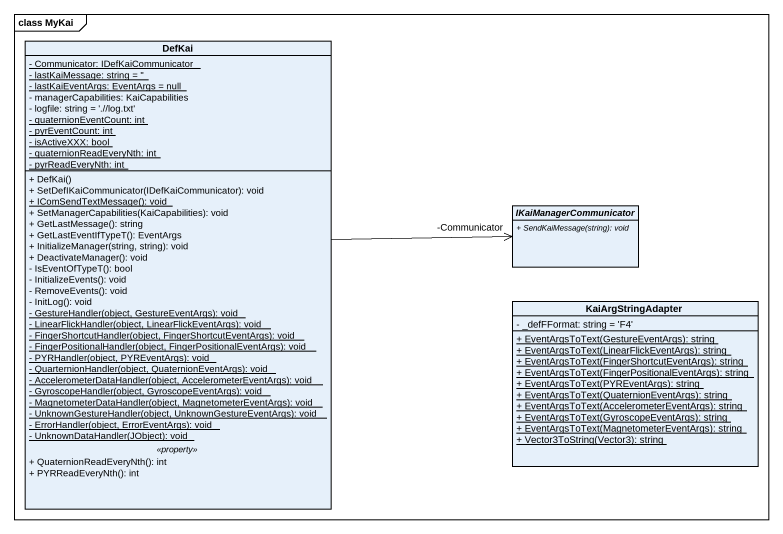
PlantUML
@startuml
mainframe class MyKai
hide circle
hide empty members
skinparam classAttributeIconSize 0
class DefKai {
  {static} - Communicator: IDefKaiCommunicator
  {static} - lastKaiMessage: string = ''
  {static} - lastKaiEventArgs: EventArgs = null
  - managerCapabilities: KaiCapabilities
  - logfile: string = './/log.txt'
  {static} - quaternionEventCount: int
  {static} - pyrEventCount: int
  {static} - isActiveXXX: bool
  {static} - quaternionReadEveryNth: int
  {static} - pyrReadEveryNth: int
  --
  + DefKai()
  + SetDefIKaiCommunicator(IDefKaiCommunicator): void
  {static} + IComSendTextMessage(): void
  + SetManagerCapabilities(KaiCapabilities): void
  + GetLastMessage(): string
  + GetLastEventIfTypeT(): EventArgs
  + InitializeManager(string, string): void
  + DeactivateManager(): void
  - IsEventOfTypeT(): bool
  - InitializeEvents(): void
  - RemoveEvents(): void
  - InitLog(): void
  {static} - GestureHandler(object, GestureEventArgs): void
  {static} - LinearFlickHandler(object, LinearFlickEventArgs): void
  {static} - FingerShortcutHandler(object, FingerShortcutEventArgs): void
  {static} - FingerPositionalHandler(object, FingerPositionalEventArgs): void
  {static} - PYRHandler(object, PYREventArgs): void
  {static} - QuarternionHandler(object, QuaternionEventArgs): void
  {static} - AccelerometerDataHandler(object, AccelerometerEventArgs): void
  {static} - GyroscopeHandler(object, GyroscopeEventArgs): void
  {static} - MagnetometerDataHandler(object, MagnetometerEventArgs): void
  {static} - UnknownGestureHandler(object, UnknownGestureEventArgs): void
  {static} - ErrorHandler(object, ErrorEventArgs): void
  {static} - UnknownDataHandler(JObject): void
  .. <<property>> ..
  + QuaternionReadEveryNth(): int
  + PYRReadEveryNth(): int
}
abstract class IKaiManagerCommunicator {
  {abstract} + SendKaiMessage(string): void
}
class KaiArgStringAdapter {
  - _defFFormat: string = 'F4'
  {static} + EventArgsToText(GestureEventArgs): string
  {static} + EventArgsToText(LinearFlickEventArgs): string
  {static} + EventArgsToText(FingerShortcutEventArgs): string
  {static} + EventArgsToText(FingerPositionalEventArgs): string
  {static} + EventArgsToText(PYREventArgs): string
  {static} + EventArgsToText(QuaternionEventArgs): string
  {static} + EventArgsToText(AccelerometerEventArgs): string
  {static} + EventArgsToText(GyroscopeEventArgs): string
  {static} + EventArgsToText(MagnetometerEventArgs): string
  {static} + Vector3ToString(Vector3): string
}
DefKai -right-> "-Communicator" IKaiManagerCommunicator
@enduml
